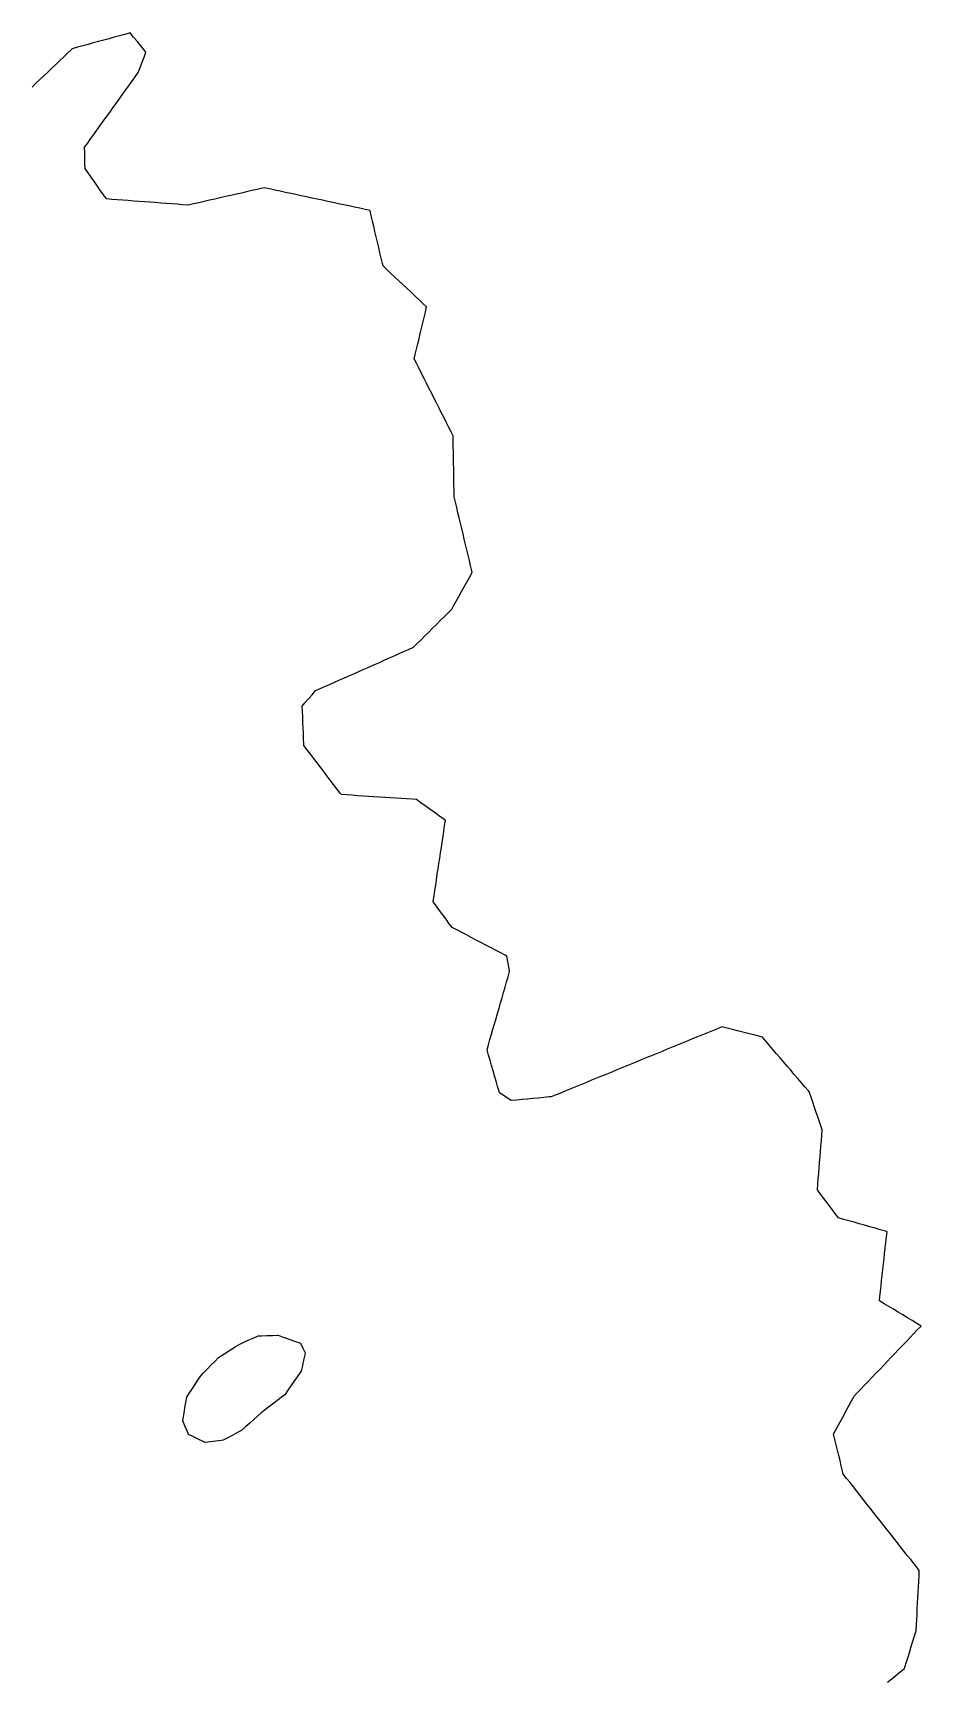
# Model space of a CAD drawing. Header units: millimetres. Extents: x 165 to 2352, y 1753 to 3323.
# Drawn here: x 1281 to 1444.2, y 2617.9 to 2920.4 of the extents above; entities that cross this region are included whole.
import ezdxf

# ---------------------------------------------------------------- set-up
doc = ezdxf.new("R2010")
doc.units = ezdxf.units.MM
for name, color, linetype in [('ALL_HOLES', 1, 'Continuous'), ('ALL_ISLANDS', 7, 'Continuous'), ('OUTLINE_ISLAND_01', 7, 'Continuous'), ('OUTLINE_ISLAND_01_HOLE_59', 1, 'Continuous')]:
    doc.layers.add(name, color=color, linetype=linetype)

msp = doc.modelspace()

# ---------------------------------------------------------------- linework, layer by layer
at = {"layer": 'ALL_HOLES'}
msp.add_lwpolyline([(1330.1419, 2679.7681), (1330.5892, 2678.8737), (1331.0364, 2677.9793), (1330.9539, 2677.6175), (1330.7316, 2676.6426), (1330.5092, 2675.6676), (1330.2868, 2674.6927), (1330.089, 2674.4059), (1329.521, 2673.5829), (1328.953, 2672.7599), (1328.385, 2671.9368), (1327.8171, 2671.1138), (1327.2491, 2670.2907), (1326.8729, 2670.0017), (1326.08, 2669.3924), (1325.287, 2668.7831), (1324.4941, 2668.1738), (1323.7011, 2667.5646), (1322.9082, 2666.9553), (1322.3117, 2666.419), (1321.568, 2665.7504), (1320.8243, 2665.0819), (1320.0806, 2664.4134), (1319.337, 2663.7448), (1318.5885, 2663.3462), (1317.7058, 2662.8762), (1316.8232, 2662.4062), (1315.9405, 2661.9362), (1315.5998, 2661.895), (1314.6071, 2661.7749), (1313.6143, 2661.6548), (1312.6215, 2661.5347), (1312.2839, 2661.6985), (1311.3842, 2662.135), (1310.4844, 2662.5714), (1309.5847, 2663.0079), (1309.3097, 2663.6504), (1308.9161, 2664.5697), (1308.5225, 2665.489), (1308.5971, 2665.9325), (1308.763, 2666.9186), (1308.9288, 2667.9048), (1309.0947, 2668.8909), (1309.2605, 2669.8771), (1309.6326, 2670.4446), (1310.1809, 2671.2808), (1310.7292, 2672.1171), (1311.2775, 2672.9534), (1311.8258, 2673.7896), (1312.3004, 2674.2766), (1312.9983, 2674.9927), (1313.6963, 2675.7088), (1314.3942, 2676.425), (1315.0922, 2677.1411), (1315.6114, 2677.4712), (1316.4553, 2678.0078), (1317.2991, 2678.5443), (1318.143, 2679.0808), (1318.9869, 2679.6174), (1319.6447, 2679.9079), (1320.5595, 2680.3119), (1321.4742, 2680.7159), (1322.389, 2681.1199), (1322.9925, 2681.1411), (1323.9919, 2681.1761), (1324.9913, 2681.2112), (1325.9907, 2681.2462), (1326.0279, 2681.233), (1326.97, 2680.8975), (1327.912, 2680.5621), (1328.8541, 2680.2266), (1329.7961, 2679.8912)], close=True, dxfattribs=at)
at = {"layer": 'ALL_ISLANDS'}
msp.add_lwpolyline([(1437.9865, 2617.5131), (1438.766, 2618.1395), (1439.5455, 2618.7659), (1440.325, 2619.3923), (1441.1045, 2620.0187), (1441.1842, 2620.2775), (1441.4785, 2621.2332), (1441.7727, 2622.1889), (1442.067, 2623.1446), (1442.3613, 2624.1004), (1442.6555, 2625.0561), (1442.9498, 2626.0118), (1443.2441, 2626.9675), (1443.2472, 2627.0274), (1443.3005, 2628.026), (1443.3538, 2629.0246), (1443.4071, 2630.0232), (1443.4603, 2631.0218), (1443.5136, 2632.0203), (1443.5669, 2633.0189), (1443.6202, 2634.0175), (1443.6734, 2635.0161), (1443.7267, 2636.0147), (1443.78, 2637.0132), (1443.8332, 2638.0118), (1443.4844, 2638.4541), (1442.8651, 2639.2393), (1442.2459, 2640.0245), (1441.6266, 2640.8097), (1441.0073, 2641.5948), (1440.3881, 2642.38), (1439.7688, 2643.1652), (1439.1495, 2643.9504), (1438.5303, 2644.7356), (1437.911, 2645.5207), (1437.2917, 2646.3059), (1436.6724, 2647.0911), (1436.0532, 2647.8763), (1435.4339, 2648.6615), (1434.8146, 2649.4466), (1434.1954, 2650.2318), (1433.5761, 2651.017), (1432.9568, 2651.8022), (1432.3376, 2652.5874), (1431.7183, 2653.3725), (1431.099, 2654.1577), (1430.4798, 2654.9429), (1429.8605, 2655.7281), (1429.7321, 2656.2587), (1429.497, 2657.2307), (1429.2618, 2658.2026), (1429.0267, 2659.1746), (1428.7915, 2660.1465), (1428.5564, 2661.1185), (1428.3212, 2662.0905), (1428.0861, 2663.0624), (1428.5231, 2663.873), (1428.9976, 2664.7532), (1429.4722, 2665.6335), (1429.9467, 2666.5137), (1430.4212, 2667.3939), (1430.8958, 2668.2742), (1431.3703, 2669.1544), (1431.8449, 2670.0346), (1432.4105, 2670.6267), (1433.1013, 2671.3498), (1433.792, 2672.0728), (1434.4828, 2672.7959), (1435.1736, 2673.519), (1435.8644, 2674.242), (1436.5551, 2674.9651), (1437.2459, 2675.6882), (1437.9367, 2676.4113), (1438.6275, 2677.1343), (1439.3182, 2677.8574), (1440.009, 2678.5805), (1440.6998, 2679.3035), (1441.3905, 2680.0266), (1442.0813, 2680.7497), (1442.7721, 2681.4728), (1443.4629, 2682.1958), (1444.1536, 2682.9189), (1443.3458, 2683.4067), (1442.4897, 2683.9237), (1441.6337, 2684.4406), (1440.7777, 2684.9575), (1439.9216, 2685.4744), (1439.0656, 2685.9914), (1438.2096, 2686.5083), (1437.3535, 2687.0252), (1436.4975, 2687.5421), (1436.5818, 2688.3043), (1436.6916, 2689.2983), (1436.8015, 2690.2922), (1436.9114, 2691.2861), (1437.0212, 2692.2801), (1437.1311, 2693.274), (1437.241, 2694.268), (1437.3508, 2695.2619), (1437.4607, 2696.2559), (1437.5706, 2697.2498), (1437.6804, 2698.2438), (1437.7903, 2699.2377), (1437.9002, 2700.2317), (1437.6164, 2700.3128), (1436.655, 2700.5878), (1435.6936, 2700.8628), (1434.7321, 2701.1378), (1433.7707, 2701.4128), (1432.8092, 2701.6878), (1431.8478, 2701.9628), (1430.8863, 2702.2378), (1429.9249, 2702.5128), (1428.9635, 2702.7878), (1428.7122, 2703.1213), (1428.1104, 2703.92), (1427.5087, 2704.7187), (1426.907, 2705.5174), (1426.3052, 2706.3161), (1425.7035, 2707.1148), (1425.1017, 2707.9135), (1425.1072, 2707.9802), (1425.1884, 2708.9769), (1425.2696, 2709.9736), (1425.3508, 2710.9702), (1425.432, 2711.9669), (1425.5132, 2712.9636), (1425.5944, 2713.9603), (1425.6756, 2714.957), (1425.7568, 2715.9537), (1425.838, 2716.9504), (1425.9192, 2717.9471), (1426.0004, 2718.9438), (1425.882, 2719.2891), (1425.5576, 2720.235), (1425.2333, 2721.181), (1424.9089, 2722.1269), (1424.5846, 2723.0729), (1424.2603, 2724.0188), (1423.9359, 2724.9647), (1423.6116, 2725.9107), (1423.4568, 2726.0915), (1422.8064, 2726.8511), (1422.1561, 2727.6108), (1421.5057, 2728.3704), (1420.8554, 2729.13), (1420.205, 2729.8897), (1419.5547, 2730.6493), (1418.9044, 2731.409), (1418.254, 2732.1686), (1417.6037, 2732.9282), (1416.9533, 2733.6879), (1416.303, 2734.4475), (1415.6526, 2735.2072), (1415.0023, 2735.9668), (1414.3373, 2736.1347), (1413.3678, 2736.3796), (1412.3982, 2736.6245), (1411.4287, 2736.8694), (1410.4591, 2737.1143), (1409.4896, 2737.3592), (1408.52, 2737.6041), (1407.5505, 2737.849), (1406.7617, 2737.5258), (1405.8364, 2737.1467), (1404.911, 2736.7676), (1403.9857, 2736.3884), (1403.0603, 2736.0093), (1402.135, 2735.6302), (1401.2096, 2735.2511), (1400.2843, 2734.8719), (1399.3589, 2734.4928), (1398.4336, 2734.1137), (1397.5083, 2733.7346), (1396.5829, 2733.3554), (1395.6576, 2732.9763), (1394.7322, 2732.5972), (1393.8069, 2732.2181), (1392.8815, 2731.8389), (1391.9562, 2731.4598), (1391.0308, 2731.0807), (1390.1055, 2730.7016), (1389.1801, 2730.3224), (1388.2548, 2729.9433), (1387.3295, 2729.5642), (1386.4041, 2729.1851), (1385.4788, 2728.806), (1384.5534, 2728.4268), (1383.6281, 2728.0477), (1382.7027, 2727.6686), (1381.7774, 2727.2895), (1380.852, 2726.9103), (1379.9267, 2726.5312), (1379.0013, 2726.1521), (1378.076, 2725.773), (1377.1507, 2725.3938), (1376.2253, 2725.0147), (1375.8365, 2724.978), (1374.8409, 2724.884), (1373.8454, 2724.7901), (1372.8498, 2724.6961), (1371.8542, 2724.6021), (1370.8586, 2724.5082), (1369.8631, 2724.4142), (1368.8675, 2724.3203), (1368.3902, 2724.6305), (1367.5517, 2725.1756), (1366.7133, 2725.7206), (1366.6429, 2725.9638), (1366.3649, 2726.9244), (1366.0868, 2727.8849), (1365.8088, 2728.8455), (1365.5307, 2729.8061), (1365.2526, 2730.7666), (1364.9746, 2731.7272), (1364.6965, 2732.6878), (1364.4185, 2733.6483), (1364.6853, 2734.5711), (1364.9631, 2735.5317), (1365.2409, 2736.4923), (1365.5187, 2737.453), (1365.7965, 2738.4136), (1366.0743, 2739.3743), (1366.3521, 2740.3349), (1366.6299, 2741.2955), (1366.9077, 2742.2562), (1367.1855, 2743.2168), (1367.4633, 2744.1775), (1367.7411, 2745.1381), (1368.0189, 2746.0987), (1368.2967, 2747.0594), (1368.5745, 2748.02), (1368.4143, 2748.8894), (1368.233, 2749.8728), (1368.0518, 2750.8563), (1367.7375, 2751.0209), (1366.8515, 2751.4847), (1365.9656, 2751.9485), (1365.0797, 2752.4123), (1364.1938, 2752.8761), (1363.3078, 2753.34), (1362.4219, 2753.8038), (1361.536, 2754.2676), (1360.65, 2754.7314), (1359.7641, 2755.1953), (1358.8782, 2755.6591), (1357.9923, 2756.1229), (1357.4909, 2756.8057), (1356.8991, 2757.6117), (1356.3072, 2758.4177), (1355.7154, 2759.2238), (1355.1235, 2760.0298), (1354.5316, 2760.8359), (1354.5452, 2760.9254), (1354.6945, 2761.9142), (1354.8438, 2762.903), (1354.9931, 2763.8918), (1355.1424, 2764.8806), (1355.2917, 2765.8694), (1355.441, 2766.8581), (1355.5903, 2767.8469), (1355.7396, 2768.8357), (1355.8889, 2769.8245), (1356.0382, 2770.8133), (1356.1875, 2771.8021), (1356.3369, 2772.7909), (1356.4862, 2773.7797), (1356.6355, 2774.7685), (1356.7848, 2775.7573), (1356.3221, 2776.091), (1355.5111, 2776.6761), (1354.7001, 2777.2611), (1353.8891, 2777.8461), (1353.0781, 2778.4312), (1352.2671, 2779.0162), (1351.456, 2779.6012), (1350.6428, 2779.6547), (1349.645, 2779.7202), (1348.6471, 2779.7858), (1347.6493, 2779.8514), (1346.6514, 2779.917), (1345.6536, 2779.9825), (1344.6557, 2780.0481), (1343.6579, 2780.1137), (1342.66, 2780.1793), (1341.6622, 2780.2448), (1340.6643, 2780.3104), (1339.6665, 2780.376), (1338.6686, 2780.4415), (1337.6708, 2780.5071), (1337.4541, 2780.7902), (1336.8463, 2781.5843), (1336.2385, 2782.3783), (1335.6307, 2783.1724), (1335.0228, 2783.9665), (1334.415, 2784.7606), (1333.8072, 2785.5546), (1333.1994, 2786.3487), (1332.5916, 2787.1428), (1331.9837, 2787.9369), (1331.3759, 2788.7309), (1330.7681, 2789.525), (1330.7586, 2789.771), (1330.7198, 2790.7702), (1330.6811, 2791.7695), (1330.6423, 2792.7687), (1330.6036, 2793.768), (1330.5649, 2794.7672), (1330.5261, 2795.7665), (1330.4874, 2796.7657), (1330.9812, 2797.3373), (1331.6349, 2798.0941), (1332.2886, 2798.8508), (1332.9424, 2799.6075), (1333.5447, 2799.8743), (1334.4591, 2800.2793), (1335.3734, 2800.6842), (1336.2877, 2801.0892), (1337.2021, 2801.4942), (1338.1164, 2801.8992), (1339.0307, 2802.3041), (1339.9451, 2802.7091), (1340.8594, 2803.1141), (1341.7737, 2803.519), (1342.688, 2803.924), (1343.6024, 2804.329), (1344.5167, 2804.7339), (1345.431, 2805.1389), (1346.3454, 2805.5439), (1347.2597, 2805.9488), (1348.174, 2806.3538), (1349.0884, 2806.7588), (1350.0027, 2807.1637), (1350.917, 2807.5687), (1351.5845, 2808.2335), (1352.2931, 2808.9392), (1353.0016, 2809.6448), (1353.7101, 2810.3505), (1354.4187, 2811.0562), (1355.1272, 2811.7618), (1355.8358, 2812.4675), (1356.5443, 2813.1732), (1357.2529, 2813.8788), (1357.9614, 2814.5845), (1358.2915, 2815.1718), (1358.7815, 2816.0435), (1359.2714, 2816.9153), (1359.7614, 2817.787), (1360.2514, 2818.6588), (1360.7413, 2819.5305), (1361.2313, 2820.4022), (1361.7212, 2821.274), (1361.6473, 2821.5821), (1361.414, 2822.5545), (1361.1806, 2823.5269), (1360.9473, 2824.4993), (1360.7139, 2825.4717), (1360.4806, 2826.4441), (1360.2473, 2827.4164), (1360.0139, 2828.3888), (1359.7806, 2829.3612), (1359.5472, 2830.3336), (1359.3139, 2831.306), (1359.0805, 2832.2784), (1358.8472, 2833.2508), (1358.6139, 2834.2232), (1358.3805, 2835.1956), (1358.3773, 2835.3902), (1358.3608, 2836.3901), (1358.3442, 2837.39), (1358.3277, 2838.3898), (1358.3112, 2839.3897), (1358.2946, 2840.3896), (1358.2781, 2841.3894), (1358.2616, 2842.3893), (1358.245, 2843.3892), (1358.2285, 2844.389), (1358.212, 2845.3889), (1358.1954, 2846.3887), (1357.8218, 2847.1273), (1357.3703, 2848.0196), (1356.9189, 2848.9119), (1356.4674, 2849.8042), (1356.016, 2850.6965), (1355.5645, 2851.5888), (1355.1131, 2852.4811), (1354.6617, 2853.3734), (1354.2102, 2854.2657), (1353.7588, 2855.158), (1353.3073, 2856.0503), (1352.8559, 2856.9426), (1352.4044, 2857.8349), (1351.953, 2858.7272), (1351.5016, 2859.6195), (1351.0501, 2860.5118), (1351.2402, 2861.3121), (1351.4712, 2862.2851), (1351.7023, 2863.258), (1351.9333, 2864.231), (1352.1644, 2865.2039), (1352.3955, 2866.1768), (1352.6265, 2867.1498), (1352.8576, 2868.1227), (1353.0886, 2869.0957), (1353.3197, 2870.0686), (1352.5973, 2870.7485), (1351.869, 2871.4339), (1351.1408, 2872.1192), (1350.4126, 2872.8045), (1349.6844, 2873.4899), (1348.9562, 2874.1752), (1348.228, 2874.8606), (1347.4997, 2875.5459), (1346.7715, 2876.2313), (1346.0433, 2876.9166), (1345.3151, 2877.602), (1345.2098, 2878.0515), (1344.9818, 2879.0252), (1344.7537, 2879.9988), (1344.5257, 2880.9725), (1344.2976, 2881.9461), (1344.0696, 2882.9198), (1343.8415, 2883.8934), (1343.6135, 2884.8671), (1343.3855, 2885.8407), (1343.1574, 2886.8144), (1342.9294, 2887.788), (1342.0448, 2887.9762), (1341.0667, 2888.1843), (1340.0886, 2888.3923), (1339.1105, 2888.6004), (1338.1324, 2888.8085), (1337.1542, 2889.0165), (1336.1761, 2889.2246), (1335.198, 2889.4327), (1334.2199, 2889.6407), (1333.2418, 2889.8488), (1332.2637, 2890.0569), (1331.2856, 2890.265), (1330.3074, 2890.473), (1329.3293, 2890.6811), (1328.3512, 2890.8892), (1327.3731, 2891.0972), (1326.395, 2891.3053), (1325.4169, 2891.5134), (1324.4388, 2891.7214), (1323.4606, 2891.9295), (1323.1927, 2891.8684), (1322.2177, 2891.6463), (1321.2427, 2891.4241), (1320.2677, 2891.2019), (1319.2927, 2890.9798), (1318.3177, 2890.7576), (1317.3427, 2890.5354), (1316.3676, 2890.3133), (1315.3926, 2890.0911), (1314.4176, 2889.8689), (1313.4426, 2889.6468), (1312.4676, 2889.4246), (1311.4926, 2889.2024), (1310.5176, 2888.9802), (1309.5426, 2888.7581), (1309.4665, 2888.7638), (1308.4693, 2888.8386), (1307.4721, 2888.9134), (1306.4749, 2888.9882), (1305.4777, 2889.0631), (1304.4805, 2889.1379), (1303.4833, 2889.2127), (1302.4861, 2889.2875), (1301.4889, 2889.3623), (1300.4917, 2889.4371), (1299.4945, 2889.512), (1298.4973, 2889.5868), (1297.5001, 2889.6616), (1296.5029, 2889.7364), (1295.5057, 2889.8112), (1294.5085, 2889.8861), (1294.0177, 2890.5869), (1293.444, 2891.406), (1292.8704, 2892.2251), (1292.2967, 2893.0442), (1291.723, 2893.8633), (1291.1494, 2894.6824), (1290.5757, 2895.5015), (1290.5594, 2896.3718), (1290.5407, 2897.3716), (1290.522, 2898.3714), (1290.5033, 2899.3713), (1291.0274, 2900.1034), (1291.6095, 2900.9166), (1292.1916, 2901.7297), (1292.7736, 2902.5428), (1293.3557, 2903.356), (1293.9378, 2904.1691), (1294.5199, 2904.9822), (1295.102, 2905.7953), (1295.684, 2906.6085), (1296.2661, 2907.4216), (1296.8482, 2908.2347), (1297.4303, 2909.0479), (1298.0124, 2909.861), (1298.5944, 2910.6741), (1299.1765, 2911.4873), (1299.7586, 2912.3004), (1300.3407, 2913.1135), (1300.3452, 2913.1254), (1300.7006, 2914.0601), (1301.056, 2914.9948), (1301.4114, 2915.9295), (1301.7668, 2916.8643), (1301.4098, 2917.2955), (1300.7721, 2918.0658), (1300.1344, 2918.8361), (1299.4967, 2919.6064), (1298.859, 2920.3767), (1298.849, 2920.3739), (1297.8841, 2920.111), (1296.9193, 2919.8481), (1295.9545, 2919.5853), (1294.9897, 2919.3224), (1294.0248, 2919.0595), (1293.06, 2918.7966), (1292.0952, 2918.5337), (1291.1303, 2918.2708), (1290.1655, 2918.008), (1289.2007, 2917.7451), (1288.2359, 2917.4822), (1288.0805, 2917.3343), (1287.3562, 2916.6448), (1286.6319, 2915.9552), (1285.9076, 2915.2657), (1285.1834, 2914.5762), (1284.4591, 2913.8867), (1283.7348, 2913.1972), (1283.0105, 2912.5077), (1282.2862, 2911.8182), (1281.562, 2911.1287), (1280.8377, 2910.4392)], dxfattribs=at)
at = {"layer": 'OUTLINE_ISLAND_01'}
msp.add_lwpolyline([(1437.9865, 2617.5131), (1438.766, 2618.1395), (1439.5455, 2618.7659), (1440.325, 2619.3923), (1441.1045, 2620.0187), (1441.1842, 2620.2775), (1441.4785, 2621.2332), (1441.7727, 2622.1889), (1442.067, 2623.1446), (1442.3613, 2624.1004), (1442.6555, 2625.0561), (1442.9498, 2626.0118), (1443.2441, 2626.9675), (1443.2472, 2627.0274), (1443.3005, 2628.026), (1443.3538, 2629.0246), (1443.4071, 2630.0232), (1443.4603, 2631.0218), (1443.5136, 2632.0203), (1443.5669, 2633.0189), (1443.6202, 2634.0175), (1443.6734, 2635.0161), (1443.7267, 2636.0147), (1443.78, 2637.0132), (1443.8332, 2638.0118), (1443.4844, 2638.4541), (1442.8651, 2639.2393), (1442.2459, 2640.0245), (1441.6266, 2640.8097), (1441.0073, 2641.5948), (1440.3881, 2642.38), (1439.7688, 2643.1652), (1439.1495, 2643.9504), (1438.5303, 2644.7356), (1437.911, 2645.5207), (1437.2917, 2646.3059), (1436.6724, 2647.0911), (1436.0532, 2647.8763), (1435.4339, 2648.6615), (1434.8146, 2649.4466), (1434.1954, 2650.2318), (1433.5761, 2651.017), (1432.9568, 2651.8022), (1432.3376, 2652.5874), (1431.7183, 2653.3725), (1431.099, 2654.1577), (1430.4798, 2654.9429), (1429.8605, 2655.7281), (1429.7321, 2656.2587), (1429.497, 2657.2307), (1429.2618, 2658.2026), (1429.0267, 2659.1746), (1428.7915, 2660.1465), (1428.5564, 2661.1185), (1428.3212, 2662.0905), (1428.0861, 2663.0624), (1428.5231, 2663.873), (1428.9976, 2664.7532), (1429.4722, 2665.6335), (1429.9467, 2666.5137), (1430.4212, 2667.3939), (1430.8958, 2668.2742), (1431.3703, 2669.1544), (1431.8449, 2670.0346), (1432.4105, 2670.6267), (1433.1013, 2671.3498), (1433.792, 2672.0728), (1434.4828, 2672.7959), (1435.1736, 2673.519), (1435.8644, 2674.242), (1436.5551, 2674.9651), (1437.2459, 2675.6882), (1437.9367, 2676.4113), (1438.6275, 2677.1343), (1439.3182, 2677.8574), (1440.009, 2678.5805), (1440.6998, 2679.3035), (1441.3905, 2680.0266), (1442.0813, 2680.7497), (1442.7721, 2681.4728), (1443.4629, 2682.1958), (1444.1536, 2682.9189), (1443.3458, 2683.4067), (1442.4897, 2683.9237), (1441.6337, 2684.4406), (1440.7777, 2684.9575), (1439.9216, 2685.4744), (1439.0656, 2685.9914), (1438.2096, 2686.5083), (1437.3535, 2687.0252), (1436.4975, 2687.5421), (1436.5818, 2688.3043), (1436.6916, 2689.2983), (1436.8015, 2690.2922), (1436.9114, 2691.2861), (1437.0212, 2692.2801), (1437.1311, 2693.274), (1437.241, 2694.268), (1437.3508, 2695.2619), (1437.4607, 2696.2559), (1437.5706, 2697.2498), (1437.6804, 2698.2438), (1437.7903, 2699.2377), (1437.9002, 2700.2317), (1437.6164, 2700.3128), (1436.655, 2700.5878), (1435.6936, 2700.8628), (1434.7321, 2701.1378), (1433.7707, 2701.4128), (1432.8092, 2701.6878), (1431.8478, 2701.9628), (1430.8863, 2702.2378), (1429.9249, 2702.5128), (1428.9635, 2702.7878), (1428.7122, 2703.1213), (1428.1104, 2703.92), (1427.5087, 2704.7187), (1426.907, 2705.5174), (1426.3052, 2706.3161), (1425.7035, 2707.1148), (1425.1017, 2707.9135), (1425.1072, 2707.9802), (1425.1884, 2708.9769), (1425.2696, 2709.9736), (1425.3508, 2710.9702), (1425.432, 2711.9669), (1425.5132, 2712.9636), (1425.5944, 2713.9603), (1425.6756, 2714.957), (1425.7568, 2715.9537), (1425.838, 2716.9504), (1425.9192, 2717.9471), (1426.0004, 2718.9438), (1425.882, 2719.2891), (1425.5576, 2720.235), (1425.2333, 2721.181), (1424.9089, 2722.1269), (1424.5846, 2723.0729), (1424.2603, 2724.0188), (1423.9359, 2724.9647), (1423.6116, 2725.9107), (1423.4568, 2726.0915), (1422.8064, 2726.8511), (1422.1561, 2727.6108), (1421.5057, 2728.3704), (1420.8554, 2729.13), (1420.205, 2729.8897), (1419.5547, 2730.6493), (1418.9044, 2731.409), (1418.254, 2732.1686), (1417.6037, 2732.9282), (1416.9533, 2733.6879), (1416.303, 2734.4475), (1415.6526, 2735.2072), (1415.0023, 2735.9668), (1414.3373, 2736.1347), (1413.3678, 2736.3796), (1412.3982, 2736.6245), (1411.4287, 2736.8694), (1410.4591, 2737.1143), (1409.4896, 2737.3592), (1408.52, 2737.6041), (1407.5505, 2737.849), (1406.7617, 2737.5258), (1405.8364, 2737.1467), (1404.911, 2736.7676), (1403.9857, 2736.3884), (1403.0603, 2736.0093), (1402.135, 2735.6302), (1401.2096, 2735.2511), (1400.2843, 2734.8719), (1399.3589, 2734.4928), (1398.4336, 2734.1137), (1397.5083, 2733.7346), (1396.5829, 2733.3554), (1395.6576, 2732.9763), (1394.7322, 2732.5972), (1393.8069, 2732.2181), (1392.8815, 2731.8389), (1391.9562, 2731.4598), (1391.0308, 2731.0807), (1390.1055, 2730.7016), (1389.1801, 2730.3224), (1388.2548, 2729.9433), (1387.3295, 2729.5642), (1386.4041, 2729.1851), (1385.4788, 2728.806), (1384.5534, 2728.4268), (1383.6281, 2728.0477), (1382.7027, 2727.6686), (1381.7774, 2727.2895), (1380.852, 2726.9103), (1379.9267, 2726.5312), (1379.0013, 2726.1521), (1378.076, 2725.773), (1377.1507, 2725.3938), (1376.2253, 2725.0147), (1375.8365, 2724.978), (1374.8409, 2724.884), (1373.8454, 2724.7901), (1372.8498, 2724.6961), (1371.8542, 2724.6021), (1370.8586, 2724.5082), (1369.8631, 2724.4142), (1368.8675, 2724.3203), (1368.3902, 2724.6305), (1367.5517, 2725.1756), (1366.7133, 2725.7206), (1366.6429, 2725.9638), (1366.3649, 2726.9244), (1366.0868, 2727.8849), (1365.8088, 2728.8455), (1365.5307, 2729.8061), (1365.2526, 2730.7666), (1364.9746, 2731.7272), (1364.6965, 2732.6878), (1364.4185, 2733.6483), (1364.6853, 2734.5711), (1364.9631, 2735.5317), (1365.2409, 2736.4923), (1365.5187, 2737.453), (1365.7965, 2738.4136), (1366.0743, 2739.3743), (1366.3521, 2740.3349), (1366.6299, 2741.2955), (1366.9077, 2742.2562), (1367.1855, 2743.2168), (1367.4633, 2744.1775), (1367.7411, 2745.1381), (1368.0189, 2746.0987), (1368.2967, 2747.0594), (1368.5745, 2748.02), (1368.4143, 2748.8894), (1368.233, 2749.8728), (1368.0518, 2750.8563), (1367.7375, 2751.0209), (1366.8515, 2751.4847), (1365.9656, 2751.9485), (1365.0797, 2752.4123), (1364.1938, 2752.8761), (1363.3078, 2753.34), (1362.4219, 2753.8038), (1361.536, 2754.2676), (1360.65, 2754.7314), (1359.7641, 2755.1953), (1358.8782, 2755.6591), (1357.9923, 2756.1229), (1357.4909, 2756.8057), (1356.8991, 2757.6117), (1356.3072, 2758.4177), (1355.7154, 2759.2238), (1355.1235, 2760.0298), (1354.5316, 2760.8359), (1354.5452, 2760.9254), (1354.6945, 2761.9142), (1354.8438, 2762.903), (1354.9931, 2763.8918), (1355.1424, 2764.8806), (1355.2917, 2765.8694), (1355.441, 2766.8581), (1355.5903, 2767.8469), (1355.7396, 2768.8357), (1355.8889, 2769.8245), (1356.0382, 2770.8133), (1356.1875, 2771.8021), (1356.3369, 2772.7909), (1356.4862, 2773.7797), (1356.6355, 2774.7685), (1356.7848, 2775.7573), (1356.3221, 2776.091), (1355.5111, 2776.6761), (1354.7001, 2777.2611), (1353.8891, 2777.8461), (1353.0781, 2778.4312), (1352.2671, 2779.0162), (1351.456, 2779.6012), (1350.6428, 2779.6547), (1349.645, 2779.7202), (1348.6471, 2779.7858), (1347.6493, 2779.8514), (1346.6514, 2779.917), (1345.6536, 2779.9825), (1344.6557, 2780.0481), (1343.6579, 2780.1137), (1342.66, 2780.1793), (1341.6622, 2780.2448), (1340.6643, 2780.3104), (1339.6665, 2780.376), (1338.6686, 2780.4415), (1337.6708, 2780.5071), (1337.4541, 2780.7902), (1336.8463, 2781.5843), (1336.2385, 2782.3783), (1335.6307, 2783.1724), (1335.0228, 2783.9665), (1334.415, 2784.7606), (1333.8072, 2785.5546), (1333.1994, 2786.3487), (1332.5916, 2787.1428), (1331.9837, 2787.9369), (1331.3759, 2788.7309), (1330.7681, 2789.525), (1330.7586, 2789.771), (1330.7198, 2790.7702), (1330.6811, 2791.7695), (1330.6423, 2792.7687), (1330.6036, 2793.768), (1330.5649, 2794.7672), (1330.5261, 2795.7665), (1330.4874, 2796.7657), (1330.9812, 2797.3373), (1331.6349, 2798.0941), (1332.2886, 2798.8508), (1332.9424, 2799.6075), (1333.5447, 2799.8743), (1334.4591, 2800.2793), (1335.3734, 2800.6842), (1336.2877, 2801.0892), (1337.2021, 2801.4942), (1338.1164, 2801.8992), (1339.0307, 2802.3041), (1339.9451, 2802.7091), (1340.8594, 2803.1141), (1341.7737, 2803.519), (1342.688, 2803.924), (1343.6024, 2804.329), (1344.5167, 2804.7339), (1345.431, 2805.1389), (1346.3454, 2805.5439), (1347.2597, 2805.9488), (1348.174, 2806.3538), (1349.0884, 2806.7588), (1350.0027, 2807.1637), (1350.917, 2807.5687), (1351.5845, 2808.2335), (1352.2931, 2808.9392), (1353.0016, 2809.6448), (1353.7101, 2810.3505), (1354.4187, 2811.0562), (1355.1272, 2811.7618), (1355.8358, 2812.4675), (1356.5443, 2813.1732), (1357.2529, 2813.8788), (1357.9614, 2814.5845), (1358.2915, 2815.1718), (1358.7815, 2816.0435), (1359.2714, 2816.9153), (1359.7614, 2817.787), (1360.2514, 2818.6588), (1360.7413, 2819.5305), (1361.2313, 2820.4022), (1361.7212, 2821.274), (1361.6473, 2821.5821), (1361.414, 2822.5545), (1361.1806, 2823.5269), (1360.9473, 2824.4993), (1360.7139, 2825.4717), (1360.4806, 2826.4441), (1360.2473, 2827.4164), (1360.0139, 2828.3888), (1359.7806, 2829.3612), (1359.5472, 2830.3336), (1359.3139, 2831.306), (1359.0805, 2832.2784), (1358.8472, 2833.2508), (1358.6139, 2834.2232), (1358.3805, 2835.1956), (1358.3773, 2835.3902), (1358.3608, 2836.3901), (1358.3442, 2837.39), (1358.3277, 2838.3898), (1358.3112, 2839.3897), (1358.2946, 2840.3896), (1358.2781, 2841.3894), (1358.2616, 2842.3893), (1358.245, 2843.3892), (1358.2285, 2844.389), (1358.212, 2845.3889), (1358.1954, 2846.3887), (1357.8218, 2847.1273), (1357.3703, 2848.0196), (1356.9189, 2848.9119), (1356.4674, 2849.8042), (1356.016, 2850.6965), (1355.5645, 2851.5888), (1355.1131, 2852.4811), (1354.6617, 2853.3734), (1354.2102, 2854.2657), (1353.7588, 2855.158), (1353.3073, 2856.0503), (1352.8559, 2856.9426), (1352.4044, 2857.8349), (1351.953, 2858.7272), (1351.5016, 2859.6195), (1351.0501, 2860.5118), (1351.2402, 2861.3121), (1351.4712, 2862.2851), (1351.7023, 2863.258), (1351.9333, 2864.231), (1352.1644, 2865.2039), (1352.3955, 2866.1768), (1352.6265, 2867.1498), (1352.8576, 2868.1227), (1353.0886, 2869.0957), (1353.3197, 2870.0686), (1352.5973, 2870.7485), (1351.869, 2871.4339), (1351.1408, 2872.1192), (1350.4126, 2872.8045), (1349.6844, 2873.4899), (1348.9562, 2874.1752), (1348.228, 2874.8606), (1347.4997, 2875.5459), (1346.7715, 2876.2313), (1346.0433, 2876.9166), (1345.3151, 2877.602), (1345.2098, 2878.0515), (1344.9818, 2879.0252), (1344.7537, 2879.9988), (1344.5257, 2880.9725), (1344.2976, 2881.9461), (1344.0696, 2882.9198), (1343.8415, 2883.8934), (1343.6135, 2884.8671), (1343.3855, 2885.8407), (1343.1574, 2886.8144), (1342.9294, 2887.788), (1342.0448, 2887.9762), (1341.0667, 2888.1843), (1340.0886, 2888.3923), (1339.1105, 2888.6004), (1338.1324, 2888.8085), (1337.1542, 2889.0165), (1336.1761, 2889.2246), (1335.198, 2889.4327), (1334.2199, 2889.6407), (1333.2418, 2889.8488), (1332.2637, 2890.0569), (1331.2856, 2890.265), (1330.3074, 2890.473), (1329.3293, 2890.6811), (1328.3512, 2890.8892), (1327.3731, 2891.0972), (1326.395, 2891.3053), (1325.4169, 2891.5134), (1324.4388, 2891.7214), (1323.4606, 2891.9295), (1323.1927, 2891.8684), (1322.2177, 2891.6463), (1321.2427, 2891.4241), (1320.2677, 2891.2019), (1319.2927, 2890.9798), (1318.3177, 2890.7576), (1317.3427, 2890.5354), (1316.3676, 2890.3133), (1315.3926, 2890.0911), (1314.4176, 2889.8689), (1313.4426, 2889.6468), (1312.4676, 2889.4246), (1311.4926, 2889.2024), (1310.5176, 2888.9802), (1309.5426, 2888.7581), (1309.4665, 2888.7638), (1308.4693, 2888.8386), (1307.4721, 2888.9134), (1306.4749, 2888.9882), (1305.4777, 2889.0631), (1304.4805, 2889.1379), (1303.4833, 2889.2127), (1302.4861, 2889.2875), (1301.4889, 2889.3623), (1300.4917, 2889.4371), (1299.4945, 2889.512), (1298.4973, 2889.5868), (1297.5001, 2889.6616), (1296.5029, 2889.7364), (1295.5057, 2889.8112), (1294.5085, 2889.8861), (1294.0177, 2890.5869), (1293.444, 2891.406), (1292.8704, 2892.2251), (1292.2967, 2893.0442), (1291.723, 2893.8633), (1291.1494, 2894.6824), (1290.5757, 2895.5015), (1290.5594, 2896.3718), (1290.5407, 2897.3716), (1290.522, 2898.3714), (1290.5033, 2899.3713), (1291.0274, 2900.1034), (1291.6095, 2900.9166), (1292.1916, 2901.7297), (1292.7736, 2902.5428), (1293.3557, 2903.356), (1293.9378, 2904.1691), (1294.5199, 2904.9822), (1295.102, 2905.7953), (1295.684, 2906.6085), (1296.2661, 2907.4216), (1296.8482, 2908.2347), (1297.4303, 2909.0479), (1298.0124, 2909.861), (1298.5944, 2910.6741), (1299.1765, 2911.4873), (1299.7586, 2912.3004), (1300.3407, 2913.1135), (1300.3452, 2913.1254), (1300.7006, 2914.0601), (1301.056, 2914.9948), (1301.4114, 2915.9295), (1301.7668, 2916.8643), (1301.4098, 2917.2955), (1300.7721, 2918.0658), (1300.1344, 2918.8361), (1299.4967, 2919.6064), (1298.859, 2920.3767), (1298.849, 2920.3739), (1297.8841, 2920.111), (1296.9193, 2919.8481), (1295.9545, 2919.5853), (1294.9897, 2919.3224), (1294.0248, 2919.0595), (1293.06, 2918.7966), (1292.0952, 2918.5337), (1291.1303, 2918.2708), (1290.1655, 2918.008), (1289.2007, 2917.7451), (1288.2359, 2917.4822), (1288.0805, 2917.3343), (1287.3562, 2916.6448), (1286.6319, 2915.9552), (1285.9076, 2915.2657), (1285.1834, 2914.5762), (1284.4591, 2913.8867), (1283.7348, 2913.1972), (1283.0105, 2912.5077), (1282.2862, 2911.8182), (1281.562, 2911.1287), (1280.8377, 2910.4392)], dxfattribs=at)
at = {"layer": 'OUTLINE_ISLAND_01_HOLE_59'}
msp.add_lwpolyline([(1330.1419, 2679.7681), (1330.5892, 2678.8737), (1331.0364, 2677.9793), (1330.9539, 2677.6175), (1330.7316, 2676.6426), (1330.5092, 2675.6676), (1330.2868, 2674.6927), (1330.089, 2674.4059), (1329.521, 2673.5829), (1328.953, 2672.7599), (1328.385, 2671.9368), (1327.8171, 2671.1138), (1327.2491, 2670.2907), (1326.8729, 2670.0017), (1326.08, 2669.3924), (1325.287, 2668.7831), (1324.4941, 2668.1738), (1323.7011, 2667.5646), (1322.9082, 2666.9553), (1322.3117, 2666.419), (1321.568, 2665.7504), (1320.8243, 2665.0819), (1320.0806, 2664.4134), (1319.337, 2663.7448), (1318.5885, 2663.3462), (1317.7058, 2662.8762), (1316.8232, 2662.4062), (1315.9405, 2661.9362), (1315.5998, 2661.895), (1314.6071, 2661.7749), (1313.6143, 2661.6548), (1312.6215, 2661.5347), (1312.2839, 2661.6985), (1311.3842, 2662.135), (1310.4844, 2662.5714), (1309.5847, 2663.0079), (1309.3097, 2663.6504), (1308.9161, 2664.5697), (1308.5225, 2665.489), (1308.5971, 2665.9325), (1308.763, 2666.9186), (1308.9288, 2667.9048), (1309.0947, 2668.8909), (1309.2605, 2669.8771), (1309.6326, 2670.4446), (1310.1809, 2671.2808), (1310.7292, 2672.1171), (1311.2775, 2672.9534), (1311.8258, 2673.7896), (1312.3004, 2674.2766), (1312.9983, 2674.9927), (1313.6963, 2675.7088), (1314.3942, 2676.425), (1315.0922, 2677.1411), (1315.6114, 2677.4712), (1316.4553, 2678.0078), (1317.2991, 2678.5443), (1318.143, 2679.0808), (1318.9869, 2679.6174), (1319.6447, 2679.9079), (1320.5595, 2680.3119), (1321.4742, 2680.7159), (1322.389, 2681.1199), (1322.9925, 2681.1411), (1323.9919, 2681.1761), (1324.9913, 2681.2112), (1325.9907, 2681.2462), (1326.0279, 2681.233), (1326.97, 2680.8975), (1327.912, 2680.5621), (1328.8541, 2680.2266), (1329.7961, 2679.8912)], close=True, dxfattribs=at)

doc.saveas('drawing.dxf')
